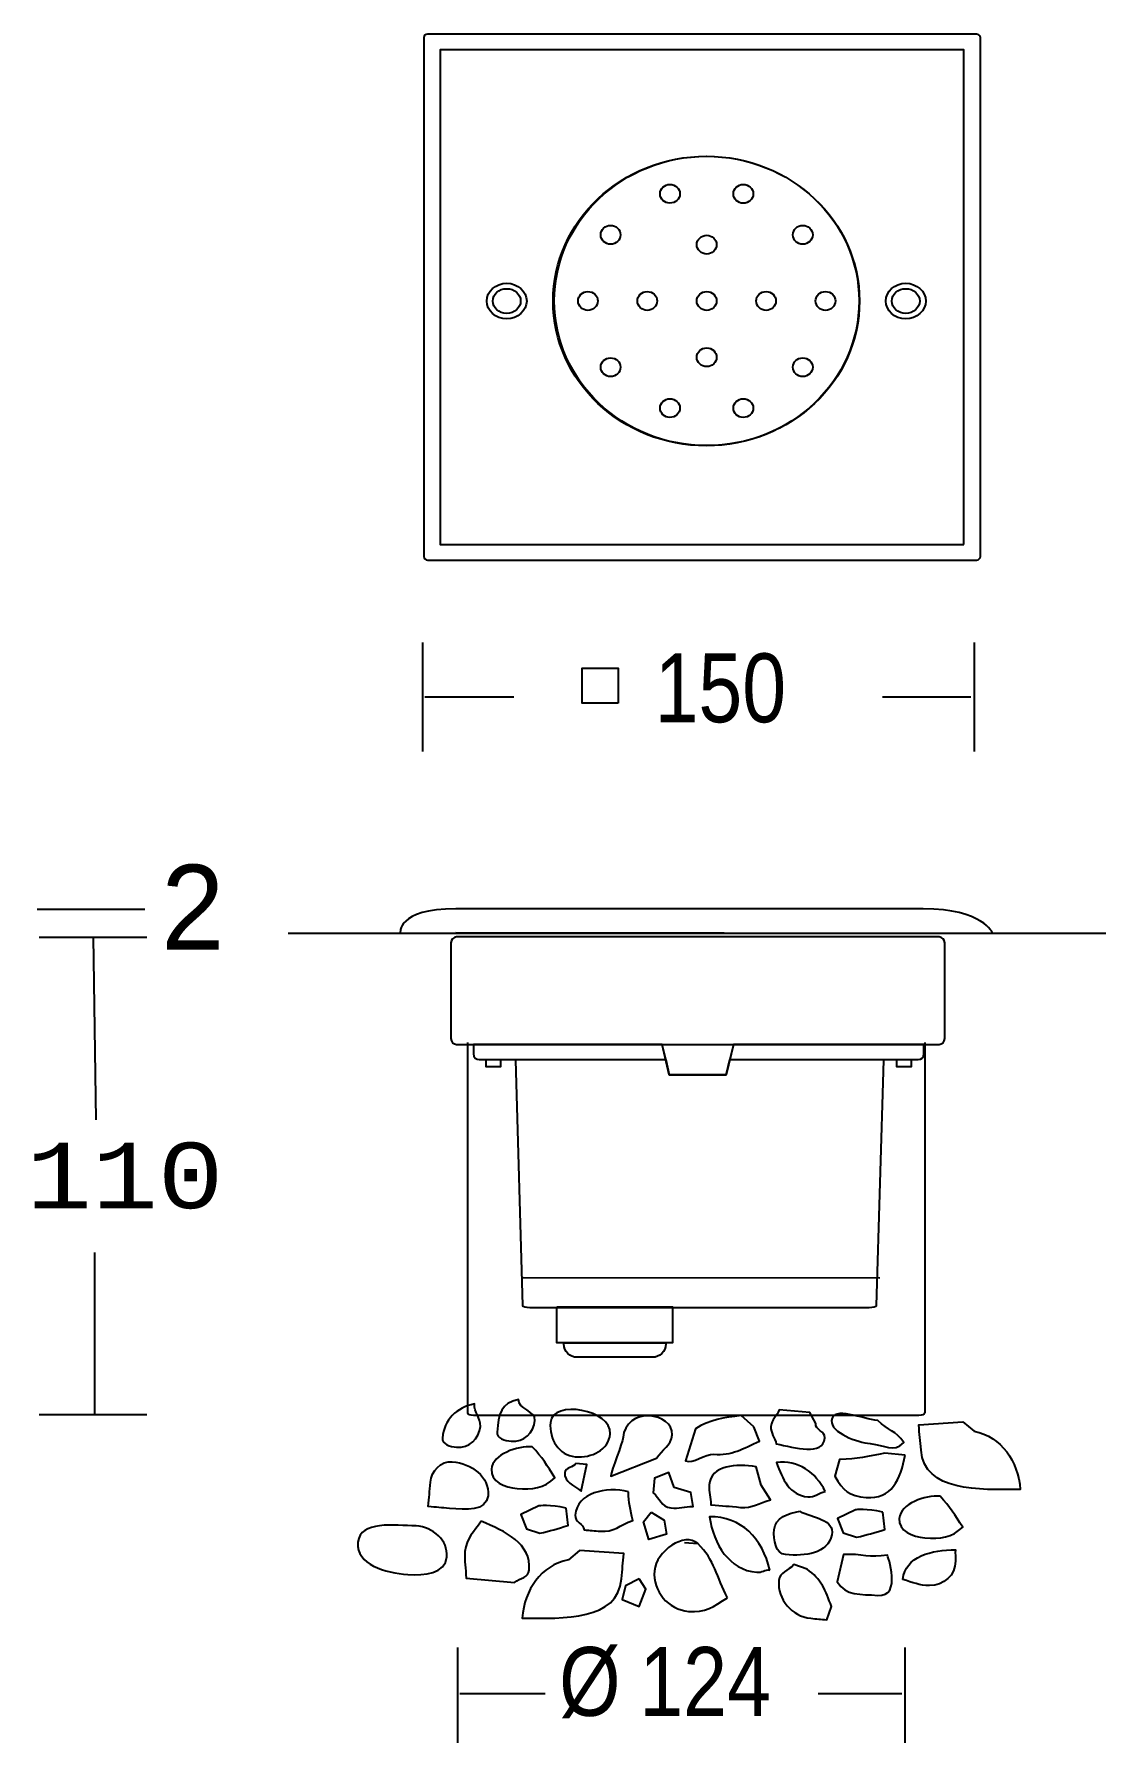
# Model space of a CAD drawing. Extents: x 35 to 142, y 93 to 264.
import ezdxf

# ---------------------------------------------------------------- set-up
doc = ezdxf.new("R2010")
doc.units = 0
doc.layers.add('LIVELLO_1', color=160, linetype='Continuous')
doc.styles.add('STD', font='txt')

# ---------------------------------------------------------------- blocks, each defined once
blk = doc.blocks.new('AI9-BLK2')
at = {"layer": 'LIVELLO_1', "color": 7}
blk.add_line((-0.47, -3.31), (0.89, -3.42), dxfattribs=at)
for points in [[(-3.8, -0.26), (-2.49, -1.06), (-2.27, -2.46), (-4.03, -2.99), (-4.57, -1.23)], [(-5.02, -6.97), (-6.4, -7.66), (-6.74, -9.03), (-5.02, -9.72), (-4.34, -8)]]:
    blk.add_lwpolyline(points, close=True, dxfattribs=at)
for points, knots in [([(-20.98, 8.37), (-21.09, 7.12), (-22.12, 6.16), (-23.37, 6.27), (-24.01, 6.33), (-24.84, 6.55), (-24.79, 7.2), (-24.63, 9.04), (-23.37, 10.28), (-21.58, 10.62), (-21.66, 9.73), (-20.9, 9.26), (-20.98, 8.37)], [0, 0, 0, 0, 1, 1, 1, 2, 2, 2, 3, 3, 3, 4, 4, 4, 4]), ([(-15.49, 8.97), (-15.6, 7.73), (-16.63, 6.77), (-17.88, 6.88), (-18.52, 6.94), (-19.36, 7.16), (-19.3, 7.8), (-19.14, 9.64), (-18.92, 10.71), (-17.13, 11.06), (-17.21, 10.16), (-15.41, 9.87), (-15.49, 8.97)], [0, 0, 0, 0, 1, 1, 1, 2, 2, 2, 3, 3, 3, 4, 4, 4, 4]), ([(-7.93, 7.62), (-8.08, 5.98), (-9.8, 5.18), (-11.44, 5.32), (-13.08, 5.47), (-14.09, 7.11), (-13.94, 8.75), (-13.74, 11.13), (-7.72, 10.01), (-7.93, 7.62)], [0, 0, 0, 0, 1, 1, 1, 2, 2, 2, 3, 3, 3, 3]), ([(18.97, 8.96), (19.98, 7.92), (20.79, 7.96), (21.59, 6.74), (20.49, 5.68), (19.74, 6.5), (18.19, 6.64), (16.95, 6.75), (14.21, 7.72), (14.32, 8.96), (14.45, 10.45), (17.48, 9.09), (18.97, 8.96)], [0, 0, 0, 0, 1, 1, 1, 2, 2, 2, 3, 3, 3, 4, 4, 4, 4]), ([(-1.71, 7.53), (-1.81, 6.42), (-2.7, 6.06), (-3.29, 5.17), (-3.29, 5.17), (-7.87, 3.35), (-7.87, 3.35), (-7.81, 4.03), (-6.7, 6.59), (-6.64, 7.27), (-6.52, 8.63), (-5.32, 9.56), (-3.95, 9.44), (-2.84, 9.34), (-1.61, 8.64), (-1.71, 7.53)], [0, 0, 0, 0, 1, 1, 1, 2, 2, 2, 3, 3, 3, 4, 4, 4, 5, 5, 5, 5]), ([(6.51, 8.31), (6.51, 8.31), (7.07, 6.88), (7.07, 6.88), (5.46, 6.16), (4.27, 5.4), (2.48, 5.56), (1.63, 5.64), (0.39, 4.57), (-0.36, 4.9), (-0.36, 4.9), (0.64, 8.13), (0.64, 8.13), (2.1, 9.04), (3.49, 9.26), (5.23, 9.45), (5.23, 9.45), (6.51, 8.31), (6.51, 8.31)], [0, 0, 0, 0, 1, 1, 1, 2, 2, 2, 3, 3, 3, 4, 4, 4, 5, 5, 5, 6, 6, 6, 6]), ([(12.73, 8.66), (12.67, 7.98), (13.7, 7.89), (13.64, 7.21), (13.47, 5.33), (10.63, 6.27), (8.76, 6.6), (8.65, 7.21), (8.17, 7.69), (8.23, 8.37), (8.29, 9.05), (8.84, 9.43), (9.06, 10.02), (9.06, 10.02), (12.14, 9.75), (12.14, 9.75), (12.14, 9.75), (12.73, 8.66), (12.73, 8.66)], [0, 0, 0, 0, 1, 1, 1, 2, 2, 2, 3, 3, 3, 4, 4, 4, 5, 5, 5, 6, 6, 6, 6]), ([(27.53, 8.83), (27.53, 8.83), (23.08, 8.53), (23.08, 8.53), (23.17, 7.51), (23.22, 6.99), (23.31, 5.97), (23.67, 1.78), (29.07, 2), (33.29, 2.02), (33.04, 4.93), (31.45, 7.28), (28.64, 7.9), (28.64, 7.9), (27.53, 8.83), (27.53, 8.83)], [0, 0, 0, 0, 1, 1, 1, 2, 2, 2, 3, 3, 3, 4, 4, 4, 5, 5, 5, 5]), ([(-15.77, 6.31), (-14.76, 5.27), (-14.28, 4.42), (-13.49, 3.2), (-14.58, 2.15), (-15.75, 2), (-17.29, 2.13), (-18.53, 2.24), (-19.98, 2.82), (-19.87, 4.06), (-19.74, 5.55), (-17.26, 6.44), (-15.77, 6.31)], [0, 0, 0, 0, 1, 1, 1, 2, 2, 2, 3, 3, 3, 4, 4, 4, 4]), ([(21.71, 5.49), (21.32, 3.02), (20.28, 1), (17.81, 1.22), (16.1, 1.37), (15.46, 1.9), (14.64, 3.35), (14.64, 3.35), (15.13, 5.03), (15.13, 5.03), (16.94, 5.13), (17.91, 5.3), (19.66, 5.67), (19.66, 5.67), (21.71, 5.49), (21.71, 5.49)], [0, 0, 0, 0, 1, 1, 1, 2, 2, 2, 3, 3, 3, 4, 4, 4, 5, 5, 5, 5]), ([(-23.81, 4.81), (-24.96, 4.91), (-25.9, 3.89), (-26, 2.75), (-26.08, 1.8), (-26.13, 1.26), (-26.21, 0.31), (-25.37, 0.24), (-24.92, 0.2), (-24.07, 0.12), (-22.48, -0.01), (-20.35, -0.2), (-20.21, 1.39), (-20.04, 3.33), (-21.87, 4.64), (-23.81, 4.81)], [0, 0, 0, 0, 1, 1, 1, 2, 2, 2, 3, 3, 3, 4, 4, 4, 5, 5, 5, 5]), ([(-11.38, 4.65), (-11.38, 4.65), (-10.27, 4.55), (-10.27, 4.55), (-10.27, 4.55), (-10.85, 1.85), (-10.85, 1.85), (-11.57, 2.43), (-12.57, 2.77), (-12.49, 3.71), (-12.45, 4.23), (-11.59, 4.24), (-11.38, 4.65)], [0, 0, 0, 0, 1, 1, 1, 2, 2, 2, 3, 3, 3, 4, 4, 4, 4]), ([(-1.5, 2.21), (-1.5, 2.21), (0.18, 1.72), (0.18, 1.72), (0.18, 1.72), (0.4, 0.32), (0.4, 0.32), (-0.46, 0.31), (-0.99, 0.1), (-1.85, 0.17), (-2.79, 0.25), (-2.96, 1.22), (-3.61, 1.7), (-3.61, 1.7), (-3.48, 3.16), (-3.48, 3.16), (-3.48, 3.16), (-2.05, 3.72), (-2.05, 3.72), (-2.05, 3.72), (-1.5, 2.21), (-1.5, 2.21)], [0, 0, 0, 0, 1, 1, 1, 2, 2, 2, 3, 3, 3, 4, 4, 4, 5, 5, 5, 6, 6, 6, 7, 7, 7, 7]), ([(7.26, 2.46), (7.26, 2.46), (8.17, 1), (8.17, 1), (7.02, 0.67), (6.37, 0.12), (5.18, 0.23), (3.98, 0.34), (3.38, 0.39), (2.19, 0.49), (2.17, 1.27), (1.95, 1.72), (2.02, 2.49), (2.19, 4.45), (4.79, 4.66), (6.74, 4.31), (6.74, 4.31), (7.26, 2.46), (7.26, 2.46)], [0, 0, 0, 0, 1, 1, 1, 2, 2, 2, 3, 3, 3, 4, 4, 4, 5, 5, 5, 6, 6, 6, 6]), ([(13.68, 1.82), (13.07, 1.7), (12.6, 1.22), (11.92, 1.28), (10.12, 1.44), (9.4, 3.05), (8.78, 4.74), (10.95, 4.98), (12.74, 3.79), (13.68, 1.82)], [0, 0, 0, 0, 1, 1, 1, 2, 2, 2, 3, 3, 3, 3]), ([(-6.08, 1.8), (-6.09, 0.68), (-5.9, -0.02), (-5.65, -1.08), (-6.98, -1.56), (-7.56, -2.29), (-8.93, -2.17), (-9.52, -2.12), (-9.95, -2.08), (-10.55, -2.03), (-10.58, -1.42), (-11.51, -1.25), (-11.45, -0.57), (-11.25, 1.73), (-8.36, 2.34), (-6.08, 1.8)], [0, 0, 0, 0, 1, 1, 1, 2, 2, 2, 3, 3, 3, 4, 4, 4, 5, 5, 5, 5]), ([(-12.37, 0.14), (-12.37, 0.14), (-12.17, -1.59), (-12.17, -1.59), (-13.24, -1.93), (-13.94, -2.13), (-15, -2.38), (-15, -2.38), (-16.33, -1.92), (-16.33, -1.92), (-16.33, -1.92), (-16.9, -0.49), (-16.9, -0.49), (-16.9, -0.49), (-15.1, 0.38), (-15.1, 0.38), (-15.1, 0.38), (-13.97, 0.54), (-12.37, 0.14)], [0, 0, 0, 0, 1, 1, 1, 2, 2, 2, 3, 3, 3, 4, 4, 4, 5, 5, 5, 6, 6, 6, 6]), ([(19.46, -0.26), (19.46, -0.26), (19.66, -2), (19.66, -2), (18.59, -2.33), (17.89, -2.53), (16.83, -2.78), (16.83, -2.78), (15.5, -2.32), (15.5, -2.32), (15.5, -2.32), (14.93, -0.89), (14.93, -0.89), (14.93, -0.89), (16.73, -0.02), (16.73, -0.02), (16.73, -0.02), (17.86, 0.14), (19.46, -0.26)], [0, 0, 0, 0, 1, 1, 1, 2, 2, 2, 3, 3, 3, 4, 4, 4, 5, 5, 5, 6, 6, 6, 6]), ([(25.22, 1.35), (26.23, 0.31), (26.71, -0.54), (27.51, -1.76), (26.41, -2.81), (25.25, -2.96), (23.71, -2.83), (22.46, -2.72), (21.01, -2.14), (21.12, -0.9), (21.25, 0.59), (23.73, 1.48), (25.22, 1.35)], [0, 0, 0, 0, 1, 1, 1, 2, 2, 2, 3, 3, 3, 4, 4, 4, 4]), ([(-27.43, -1.63), (-25.74, -1.78), (-24.2, -3.07), (-24.35, -4.76), (-24.49, -6.4), (-26.62, -6.66), (-28.26, -6.52), (-30.55, -6.32), (-33.48, -5.56), (-33.28, -3.28), (-33.09, -1.09), (-29.63, -1.59), (-27.43, -1.63)], [0, 0, 0, 0, 1, 1, 1, 2, 2, 2, 3, 3, 3, 4, 4, 4, 4]), ([(-20.89, -1.17), (-18.48, -2.16), (-15.83, -3.42), (-16.07, -6.07), (-16.13, -6.84), (-16.99, -6.85), (-17.55, -7.32), (-17.55, -7.32), (-22.42, -6.89), (-22.42, -6.89), (-22.42, -5.86), (-22.62, -5.24), (-22.53, -4.21), (-22.41, -2.85), (-21.58, -2.23), (-20.89, -1.17)], [0, 0, 0, 0, 1, 1, 1, 2, 2, 2, 3, 3, 3, 4, 4, 4, 5, 5, 5, 5]), ([(8.12, -6.07), (7.61, -6.02), (7.32, -6.34), (6.81, -6.3), (3.99, -6.05), (2.49, -3.51), (2.05, -0.72), (5.24, -0.65), (7.36, -2.9), (8.12, -6.07)], [0, 0, 0, 0, 1, 1, 1, 2, 2, 2, 3, 3, 3, 3]), ([(11.12, -0.17), (9.98, -0.33), (8.65, -0.82), (8.54, -2.01), (8.46, -3.04), (8.68, -4.43), (9.7, -4.52), (11.67, -4.69), (13.93, -4.46), (14.35, -2.52), (14.66, -1), (12.44, -0.8), (11.12, -0.17)], [0, 0, 0, 0, 1, 1, 1, 2, 2, 2, 3, 3, 3, 4, 4, 4, 4]), ([(3.86, -8.85), (2.49, -9.76), (1.58, -10.37), (-0.05, -10.23), (-2.1, -10.05), (-3.66, -8.19), (-3.48, -6.14), (-3.31, -4.18), (-0.46, -2.19), (0.89, -3.42), (2.56, -5.03), (2.75, -6.77), (3.86, -8.85)], [0, 0, 0, 0, 1, 1, 1, 2, 2, 2, 3, 3, 3, 4, 4, 4, 4]), ([(-11.02, -4.1), (-11.02, -4.1), (-6.57, -4.41), (-6.57, -4.41), (-6.66, -5.43), (-6.7, -5.94), (-6.79, -6.97), (-7.16, -11.15), (-12.56, -10.94), (-16.78, -10.91), (-16.52, -8.01), (-14.94, -5.65), (-12.13, -5.04), (-12.13, -5.04), (-11.02, -4.1), (-11.02, -4.1)], [0, 0, 0, 0, 1, 1, 1, 2, 2, 2, 3, 3, 3, 4, 4, 4, 5, 5, 5, 5]), ([(18.97, -8.62), (17.26, -8.47), (15.72, -8.71), (14.9, -7.27), (14.9, -7.27), (15.53, -4.51), (15.53, -4.51), (17.34, -4.41), (18.18, -4.92), (19.93, -4.56), (19.93, -4.56), (21.45, -8.84), (18.97, -8.62)], [0, 0, 0, 0, 1, 1, 1, 2, 2, 2, 3, 3, 3, 4, 4, 4, 4]), ([(21.49, -7.02), (22.49, -7.32), (23.14, -7.63), (24.18, -7.63), (25.58, -7.63), (26.78, -6.58), (26.78, -5.18), (26.78, -4.73), (26.73, -4.48), (26.78, -4.03), (24.43, -4.03), (21.69, -4.68), (21.49, -7.02)], [0, 0, 0, 0, 1, 1, 1, 2, 2, 2, 3, 3, 3, 4, 4, 4, 4]), ([(11.87, -5.99), (13.25, -6.97), (13.75, -8.13), (14.3, -9.73), (14.3, -9.73), (13.84, -11.07), (13.84, -11.07), (13.24, -11.01), (12.81, -10.98), (12.22, -10.92), (10.34, -10.76), (8.86, -9), (9.02, -7.12), (9.1, -6.26), (9.97, -6.17), (10.54, -5.53), (10.54, -5.53), (11.87, -5.99), (11.87, -5.99)], [0, 0, 0, 0, 1, 1, 1, 2, 2, 2, 3, 3, 3, 4, 4, 4, 5, 5, 5, 6, 6, 6, 6])]:
    blk.add_open_spline(points, degree=3, knots=knots, dxfattribs=at)
blk = doc.blocks.new('AI9-BLK1')
at = {"layer": 'LIVELLO_1', "color": 7}
for p, q in [((-14.44, 86.82), (-14.44, 34.67)), ((41.14, 87.18), (-14.07, 87.18)), ((41.51, 34.67), (41.51, 86.82)), ((-14.07, 34.32), (41.14, 34.32)), ((-14.54, 15.07), (-14.54, 26.03)), ((40.92, 15.07), (40.92, 26.03)), ((-5.38, 20.55), (-14.34, 20.55)), ((40.54, 20.55), (31.68, 20.55)), ((-53.29, -0.79), (-42.47, -0.79)), ((-28.08, -3.19), (54.12, -3.19)), ((-53.08, -3.58), (-42.26, -3.58)), ((-47.67, -3.58), (-47.39, -21.95)), ((2.49, -15.9), (3.29, -15.9)), ((5.91, -15.9), (6.71, -15.9)), ((19.61, -15.9), (20.41, -15.9)), ((23.03, -15.9), (23.83, -15.9)), ((12.76, -17.41), (13.56, -17.41)), ((-47.54, -35.3), (-47.54, -51.52)), ((-4.46, -37.81), (31.39, -37.82)), ((-53.08, -51.56), (-42.26, -51.56)), ((-11, -84.57), (-11, -74.99)), ((33.94, -84.57), (33.94, -74.99)), ((-2.22, -79.65), (-10.82, -79.65)), ((33.6, -79.65), (25.19, -79.65))]:
    blk.add_line(p, q, dxfattribs=at)
for points in [[(39.85, 35.88), (39.85, 85.61), (-12.79, 85.61), (-12.79, 35.88), (39.85, 35.88)], [(-5.29, -15.9), (2.49, -15.9), (9.89, -15.9), (10.24, -17.41), (15.96, -17.41), (16.32, -15.9), (23.83, -15.9), (31.68, -15.9)], [(9.34, -15.9), (9.86, -15.9), (10.13, -16.99)], [(16.18, -16.53), (16.34, -15.9), (16.98, -15.9)]]:
    blk.add_lwpolyline(points, dxfattribs=at)
for points in [[(5.09, 19.94), (1.5, 19.94), (1.5, 23.44), (5.09, 23.44)], [(9.53, -14.37), (16.68, -14.37), (15.96, -17.41), (10.24, -17.41)], [(-8.15, -15.9), (-6.72, -15.9), (-6.72, -16.62), (-8.15, -16.62)], [(33.11, -15.9), (34.54, -15.9), (34.54, -16.62), (33.11, -16.62)], [(-1.05, -40.73), (10.57, -40.73), (10.57, -44.37), (-1.05, -44.37)]]:
    blk.add_lwpolyline(points, close=True, dxfattribs=at)
for centre, major_axis, ratio in [((13.96, 60.35), (-15.4, 0), 0.944637), ((14, 60.36), (15.32, 0), 0.948896), ((10.31, 71.13), (0.995, 0), 0.947132), ((17.68, 71.13), (0.995, 0), 0.947953), ((4.34, 67.01), (0.995, 0), 0.952241), ((23.66, 67.01), (0.993, 0), 0.954223), ((14, 66.02), (0.995, 0), 0.94705), ((-6.1, 60.35), (-2.01, 0), 0.887872), ((34.01, 60.35), (-2.01, 0), 0.887949), ((-6.1, 60.35), (-1.4, 0), 0.887839), ((2.06, 60.36), (0.994, 0), 0.952158), ((8.03, 60.36), (0.995, 0), 0.950511), ((14, 60.36), (0.995, 0), 0.950511), ((19.97, 60.36), (0.995, 0), 0.951005), ((25.94, 60.36), (0.995, 0), 0.950511), ((34.01, 60.35), (-1.4, 0), 0.887948), ((14, 54.7), (0.995, 0), 0.948607), ((4.34, 53.7), (0.995, 0), 0.946877), ((23.66, 53.7), (0.993, 0), 0.948848), ((10.31, 49.59), (0.995, 0), 0.943498), ((17.68, 49.59), (0.995, 0), 0.944316)]:
    blk.add_ellipse(centre, major_axis=major_axis, ratio=ratio, dxfattribs=at)
for points in [[(-14.07, 87.18), (-14.27, 87.18), (-14.44, 87.02), (-14.44, 86.82)], [(41.51, 86.82), (41.51, 87.02), (41.34, 87.18), (41.14, 87.18)], [(-14.44, 34.67), (-14.44, 34.48), (-14.27, 34.32), (-14.07, 34.32)], [(41.14, 34.32), (41.34, 34.32), (41.51, 34.48), (41.51, 34.67)]]:
    blk.add_open_spline(points, degree=3, dxfattribs=at)
for points, knots in [([(-11.2, -3.12), (-11.2, -3.12), (-11.2, -3.19), (-11.2, -3.19), (-11.2, -3.19), (-16.79, -3.19), (-16.79, -3.19), (-16.79, -3.19), (-17.22, -0.74), (-11.2, -0.74), (-11.2, -0.74), (35.76, -0.74), (35.76, -0.74), (41.77, -0.74), (42.74, -3.19), (42.74, -3.19), (42.74, -3.19), (-11.2, -3.12), (-11.2, -3.12)], [0, 0, 0, 0, 1, 1, 1, 2, 2, 2, 3, 3, 3, 4, 4, 4, 5, 5, 5, 6, 6, 6, 6]), ([(-11.14, -3.57), (-11.14, -3.57), (37.36, -3.57), (37.36, -3.57), (37.67, -3.57), (37.93, -3.83), (37.93, -4.15), (37.93, -4.15), (37.93, -13.79), (37.93, -13.79), (37.93, -14.11), (37.67, -14.37), (37.36, -14.37), (37.36, -14.37), (-11.14, -14.37), (-11.14, -14.37), (-11.45, -14.37), (-11.71, -14.11), (-11.71, -13.79), (-11.71, -13.79), (-11.71, -4.15), (-11.71, -4.15), (-11.71, -3.83), (-11.45, -3.57), (-11.14, -3.57)], [0, 0, 0, 0, 1, 1, 1, 2, 2, 2, 3, 3, 3, 4, 4, 4, 5, 5, 5, 6, 6, 6, 7, 7, 7, 8, 8, 8, 8]), ([(35.91, -14.18), (35.91, -14.18), (35.91, -51.41), (35.91, -51.41), (35.91, -51.55), (35.65, -51.66), (35.33, -51.66), (35.33, -51.66), (-9.44, -51.66), (-9.44, -51.66), (-9.76, -51.66), (-10.01, -51.55), (-10.01, -51.41), (-10.01, -51.41), (-10.01, -14.18), (-10.01, -14.18)], [0, 0, 0, 0, 1, 1, 1, 2, 2, 2, 3, 3, 3, 4, 4, 4, 5, 5, 5, 5]), ([(-8.86, -15.9), (-9.18, -15.9), (-9.44, -15.65), (-9.44, -15.33), (-9.44, -15.33), (-9.44, -14.37), (-9.44, -14.37), (-9.44, -14.37), (9.53, -14.37), (9.53, -14.37), (9.53, -14.37), (9.89, -15.9), (9.89, -15.9), (9.89, -15.9), (-8.86, -15.9), (-8.86, -15.9)], [0, 0, 0, 0, 1, 1, 1, 2, 2, 2, 3, 3, 3, 4, 4, 4, 5, 5, 5, 5]), ([(16.68, -14.37), (16.68, -14.37), (35.83, -14.37), (35.83, -14.37), (35.83, -14.37), (35.83, -15.33), (35.83, -15.33), (35.83, -15.65), (35.57, -15.9), (35.25, -15.9), (35.25, -15.9), (16.32, -15.9), (16.32, -15.9), (16.32, -15.9), (16.68, -14.37), (16.68, -14.37)], [0, 0, 0, 0, 1, 1, 1, 2, 2, 2, 3, 3, 3, 4, 4, 4, 5, 5, 5, 5]), ([(31.77, -15.95), (31.77, -15.95), (31.05, -40.62), (31.05, -40.62), (31.05, -40.74), (30.73, -40.84), (30.33, -40.84), (30.33, -40.84), (-3.77, -40.84), (-3.77, -40.84), (-4.17, -40.84), (-4.49, -40.74), (-4.49, -40.62), (-4.49, -40.62), (-5.2, -15.95), (-5.2, -15.95)], [0, 0, 0, 0, 1, 1, 1, 2, 2, 2, 3, 3, 3, 4, 4, 4, 5, 5, 5, 5]), ([(-0.36, -44.37), (-0.36, -44.37), (-0.36, -44.48), (-0.36, -44.48), (-0.36, -45.22), (0.24, -45.82), (0.98, -45.82), (0.98, -45.82), (8.55, -45.82), (8.55, -45.82), (9.29, -45.82), (9.89, -45.22), (9.89, -44.48), (9.89, -44.48), (9.89, -44.37), (9.89, -44.37), (9.89, -44.37), (-0.36, -44.37), (-0.36, -44.37)], [0, 0, 0, 0, 1, 1, 1, 2, 2, 2, 3, 3, 3, 4, 4, 4, 5, 5, 5, 6, 6, 6, 6])]:
    blk.add_open_spline(points, degree=3, knots=knots, dxfattribs=at)
blk.add_blockref('AI9-BLK2', (12.23, -61.13), dxfattribs=at)
at = {"layer": 'LIVELLO_1', "color": 7, "attachment_point": 1, "style": 'STD'}
for s, insert, char_height in [('\\fArial Narrow|b0|i0;\\H6.9189;\\C7;150', (8.76, 24.93), 6.9189), ('\\fMyriad Roman|b0|i0;\\H8.5202;\\C7;2', (-40.82, 3.69), 8.5202), ('\\fCourier|b0|i0;\\H6.5960;\\C7;110', (-54.39, -24.24), 6.596), ('\\fArial Narrow|b0|i0;\\H6.9189;\\C7;Ø', (-0.83, -74.94), 6.9189), ('\\fArial Narrow|b0|i0;\\H6.9189;\\C7;124', (7.23, -74.94), 6.9189)]:
    blk.add_mtext(s, dxfattribs=dict(at, insert=insert, char_height=char_height))

msp = doc.modelspace()

# ---------------------------------------------------------------- block references
at = {"layer": 'LIVELLO_1', "color": 7}
msp.add_blockref('AI9-BLK1', (88.292113, 177.093755), dxfattribs=at)

doc.saveas('drawing.dxf')
